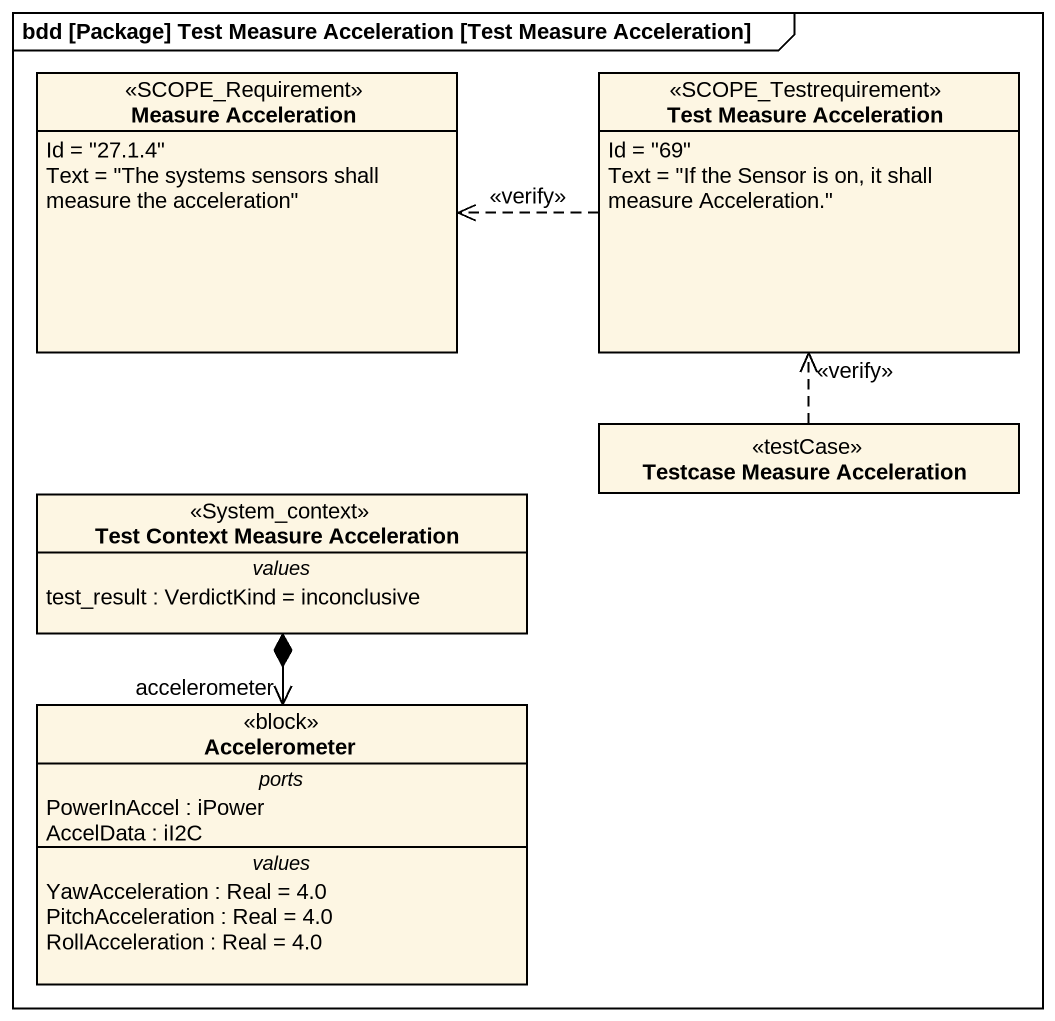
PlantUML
@startuml
mainframe bdd [Package] Test Measure Acceleration [Test Measure Acceleration]
hide circle
hide empty members
class "Measure Acceleration" as Measure_Acceleration <<SCOPE_Requirement>> {
  Id = "27.1.4"
  Text = "The systems sensors shall measure the acceleration"
}
class "Test Measure Acceleration" as Test_Measure_Acceleration <<SCOPE_Testrequirement>> {
  Id = "69"
  Text = "If the Sensor is on, it shall measure Acceleration."
}
class "Testcase Measure Acceleration" as Testcase_Measure <<testCase>>
class "Test Context Measure Acceleration" as Test_Context_Measure <<System_context>> {
  -- values --
  test_result : VerdictKind = inconclusive
}
class Accelerometer <<block>> {
  -- ports --
  PowerInAccel : iPower
  AccelData : iI2C
  -- values --
  YawAcceleration : Real = 4.0
  PitchAcceleration : Real = 4.0
  RollAcceleration : Real = 4.0
}
Test_Measure_Acceleration .left.> Measure_Acceleration : <<verify>>
Testcase_Measure .up.> Test_Measure_Acceleration : <<verify>>
Test_Context_Measure *--> "accelerometer" Accelerometer
@enduml
